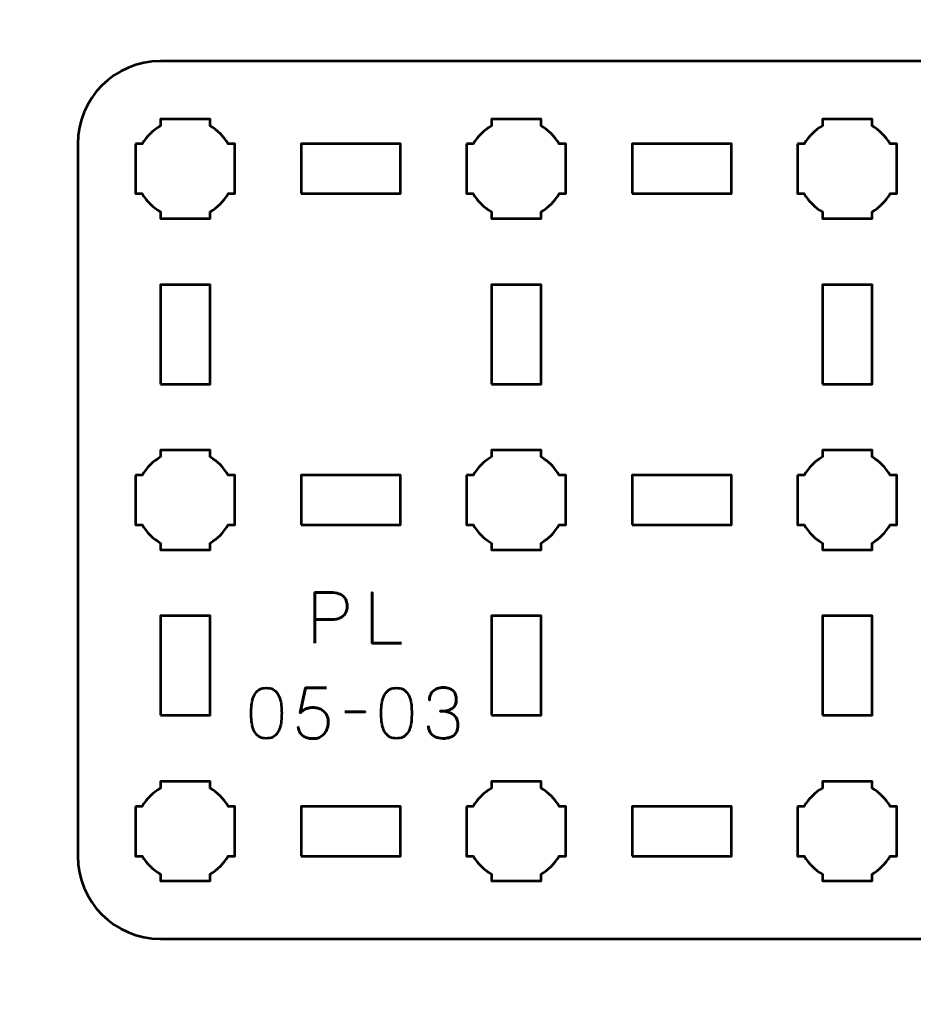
# Model space of a CAD drawing. Header units: centimetres. Extents: x -21 to 0, y -29.7 to 0.
# Drawn here: x -10.5 to -5.09, y -23.73 to -17.75 of the extents above; entities that cross this region are included whole.
import ezdxf

# ---------------------------------------------------------------- set-up
doc = ezdxf.new("R2010")
doc.units = ezdxf.units.CM
doc.header["$MEASUREMENT"] = 0
doc.layers.add('Layer 1', color=7, linetype='Continuous')

msp = doc.modelspace()

# ---------------------------------------------------------------- linework, layer by layer
at = {"layer": 'Layer 1', "lineweight": 53}
for points in [[(-8.8, -18.8), (-8.2, -18.8), (-8.2, -18.5), (-8.8, -18.5), (-8.8, -18.8)], [(-6.8, -18.8), (-6.2, -18.8), (-6.2, -18.5), (-6.8, -18.5), (-6.8, -18.8)], [(-9.65, -19.95), (-9.35, -19.95), (-9.35, -19.35), (-9.65, -19.35), (-9.65, -19.95)], [(-7.65, -19.95), (-7.35, -19.95), (-7.35, -19.35), (-7.65, -19.35), (-7.65, -19.95)], [(-5.65, -19.95), (-5.35, -19.95), (-5.35, -19.35), (-5.65, -19.35), (-5.65, -19.95)], [(-8.8, -20.8), (-8.2, -20.8), (-8.2, -20.5), (-8.8, -20.5), (-8.8, -20.8)], [(-6.8, -20.8), (-6.2, -20.8), (-6.2, -20.5), (-6.8, -20.5), (-6.8, -20.8)], [(-9.65, -21.95), (-9.35, -21.95), (-9.35, -21.35), (-9.65, -21.35), (-9.65, -21.95)], [(-7.65, -21.95), (-7.35, -21.95), (-7.35, -21.35), (-7.65, -21.35), (-7.65, -21.95)], [(-5.65, -21.95), (-5.35, -21.95), (-5.35, -21.35), (-5.65, -21.35), (-5.65, -21.95)], [(-8.8, -22.8), (-8.2, -22.8), (-8.2, -22.5), (-8.8, -22.5), (-8.8, -22.8)], [(-6.8, -22.8), (-6.2, -22.8), (-6.2, -22.5), (-6.8, -22.5), (-6.8, -22.8)]]:
    msp.add_lwpolyline(points, close=True, dxfattribs=at)
at = {"layer": 'Layer 1', "color": 1, "lineweight": 53}
msp.add_open_spline([(-21.00003, -29.19995), (-21.00003, -29.19995), (-21.00003, -5.89992), (-21.00003, -5.89992), (-21.00003, -5.89992), (-21.00003, -5.81709), (-20.93286, -5.74992), (-20.85003, -5.74992), (-20.85003, -5.74992), (-20.7672, -5.74992), (-20.70003, -5.68275), (-20.70003, -5.59992), (-20.70003, -5.59992), (-20.70003, -5.51709), (-20.7672, -5.44992), (-20.85003, -5.44992), (-20.85003, -5.44992), (-20.93286, -5.44992), (-21.00003, -5.38275), (-21.00003, -5.29992), (-21.00003, -5.29992), (-21.00003, -5.21709), (-20.93286, -5.14992), (-20.85003, -5.14992), (-20.85003, -5.14992), (-20.7672, -5.14992), (-20.70003, -5.08275), (-20.70003, -4.99992), (-20.70003, -4.99992), (-20.70003, -4.91709), (-20.7672, -4.84992), (-20.85003, -4.84992), (-20.85003, -4.84992), (-20.93286, -4.84992), (-21.00003, -4.78275), (-21.00003, -4.69992), (-21.00003, -4.69992), (-21.00003, -4.61709), (-20.93286, -4.54992), (-20.85003, -4.54992), (-20.85003, -4.54992), (-20.7672, -4.54992), (-20.70003, -4.48275), (-20.70003, -4.39992), (-20.70003, -4.39992), (-20.70003, -4.31709), (-20.7672, -4.24992), (-20.85003, -4.24992), (-20.85003, -4.24992), (-20.93286, -4.24992), (-21.00003, -4.18275), (-21.00003, -4.09992), (-21.00003, -4.09992), (-21.00003, -4.01709), (-20.93286, -3.94992), (-20.85003, -3.94992), (-20.85003, -3.94992), (-20.7672, -3.94992), (-20.70003, -3.88275), (-20.70003, -3.79992), (-20.70003, -3.79992), (-20.70003, -3.71709), (-20.7672, -3.64992), (-20.85003, -3.64992), (-20.85003, -3.64992), (-20.93286, -3.64992), (-21.00003, -3.58275), (-21.00003, -3.49992), (-21.00003, -3.49992), (-21.00003, -3.41709), (-20.93286, -3.34992), (-20.85003, -3.34992), (-20.85003, -3.34992), (-20.7672, -3.34992), (-20.70003, -3.28275), (-20.70003, -3.19992), (-20.70003, -3.19992), (-20.70003, -3.11709), (-20.7672, -3.04992), (-20.85003, -3.04992), (-20.85003, -3.04992), (-20.93286, -3.04992), (-21.00003, -2.98275), (-21.00003, -2.89992), (-21.00003, -2.89992), (-21.00003, -2.81709), (-20.93286, -2.74992), (-20.85003, -2.74992), (-20.85003, -2.74992), (-20.7672, -2.74992), (-20.70003, -2.68275), (-20.70003, -2.59992), (-20.70003, -2.59992), (-20.70003, -2.51709), (-20.7672, -2.44992), (-20.85003, -2.44992), (-20.85003, -2.44992), (-20.93286, -2.44992), (-21.00003, -2.38275), (-21.00003, -2.29992), (-21.00003, -2.29992), (-21.00003, -2.21709), (-20.93286, -2.14992), (-20.85003, -2.14992), (-20.85003, -2.14992), (-20.7672, -2.14992), (-20.70003, -2.08275), (-20.70003, -1.99992), (-20.70003, -1.99992), (-20.70003, -1.91709), (-20.7672, -1.84992), (-20.85003, -1.84992), (-20.85003, -1.84992), (-20.93286, -1.84992), (-21.00003, -1.78275), (-21.00003, -1.69992), (-21.00003, -1.69992), (-21.00003, -1.61709), (-20.93286, -1.54992), (-20.85003, -1.54992), (-20.85003, -1.54992), (-20.7672, -1.54992), (-20.70003, -1.48275), (-20.70003, -1.39992), (-20.70003, -1.39992), (-20.70003, -1.31709), (-20.7672, -1.24992), (-20.85003, -1.24992), (-20.85003, -1.24992), (-20.93286, -1.24992), (-21.00003, -1.18275), (-21.00003, -1.09992), (-21.00003, -1.09992), (-21.00003, -1.09992), (-21.00003, -0.49992), (-21.00003, -0.49992), (-21.00003, -0.49992), (-21.00003, -0.22295), (-20.77694, 0.00004), (-20.49994, 0.00004), (-20.49994, 0.00004), (-20.49994, 0.00004), (-0.50008, 0.00004), (-0.50008, 0.00004), (-0.50008, 0.00004), (-0.22294, 0.00004), (0.00002, -0.22295), (0.00002, -0.49992), (0.00002, -0.49992), (0.00002, -0.49992), (0.00002, -29.19995), (0.00002, -29.19995), (0.00002, -29.19995), (0.00002, -29.47695), (-0.22294, -29.70004), (-0.50008, -29.70004), (-0.50008, -29.70004), (-0.50008, -29.70004), (-20.49994, -29.70004), (-20.49994, -29.70004), (-20.49994, -29.70004), (-20.77694, -29.70004), (-21.00003, -29.47695), (-21.00003, -29.19995)], degree=3, knots=[0, 0, 0, 0, 0.0243902, 0.0243902, 0.0243902, 0.0243902, 0.0487805, 0.0487805, 0.0487805, 0.0487805, 0.0731707, 0.0731707, 0.0731707, 0.0731707, 0.097561, 0.097561, 0.097561, 0.097561, 0.1219512, 0.1219512, 0.1219512, 0.1219512, 0.1463415, 0.1463415, 0.1463415, 0.1463415, 0.1707317, 0.1707317, 0.1707317, 0.1707317, 0.195122, 0.195122, 0.195122, 0.195122, 0.2195122, 0.2195122, 0.2195122, 0.2195122, 0.2439024, 0.2439024, 0.2439024, 0.2439024, 0.2682927, 0.2682927, 0.2682927, 0.2682927, 0.2926829, 0.2926829, 0.2926829, 0.2926829, 0.3170732, 0.3170732, 0.3170732, 0.3170732, 0.3414634, 0.3414634, 0.3414634, 0.3414634, 0.3658537, 0.3658537, 0.3658537, 0.3658537, 0.3902439, 0.3902439, 0.3902439, 0.3902439, 0.4146341, 0.4146341, 0.4146341, 0.4146341, 0.4390244, 0.4390244, 0.4390244, 0.4390244, 0.4634146, 0.4634146, 0.4634146, 0.4634146, 0.4878049, 0.4878049, 0.4878049, 0.4878049, 0.5121951, 0.5121951, 0.5121951, 0.5121951, 0.5365854, 0.5365854, 0.5365854, 0.5365854, 0.5609756, 0.5609756, 0.5609756, 0.5609756, 0.5853659, 0.5853659, 0.5853659, 0.5853659, 0.6097561, 0.6097561, 0.6097561, 0.6097561, 0.6341463, 0.6341463, 0.6341463, 0.6341463, 0.6585366, 0.6585366, 0.6585366, 0.6585366, 0.6829268, 0.6829268, 0.6829268, 0.6829268, 0.7073171, 0.7073171, 0.7073171, 0.7073171, 0.7317073, 0.7317073, 0.7317073, 0.7317073, 0.7560976, 0.7560976, 0.7560976, 0.7560976, 0.7804878, 0.7804878, 0.7804878, 0.7804878, 0.804878, 0.804878, 0.804878, 0.804878, 0.8292683, 0.8292683, 0.8292683, 0.8292683, 0.8536585, 0.8536585, 0.8536585, 0.8536585, 0.8780488, 0.8780488, 0.8780488, 0.8780488, 0.902439, 0.902439, 0.902439, 0.902439, 0.9268293, 0.9268293, 0.9268293, 0.9268293, 0.9512195, 0.9512195, 0.9512195, 0.9512195, 0.9756098, 0.9756098, 0.9756098, 0.9756098, 1, 1, 1, 1], dxfattribs=at)
at = {"layer": 'Layer 1', "color": 3, "lineweight": 53}
msp.add_open_spline([(-10.15, -22.8), (-10.15, -22.8), (-10.15, -18.5), (-10.15, -18.5), (-10.15, -18.5), (-10.15, -18.22391), (-9.92609, -18), (-9.65, -18), (-9.65, -18), (-9.65, -18), (-1.35, -18), (-1.35, -18), (-1.35, -18), (-1.07391, -18), (-0.85, -18.22391), (-0.85, -18.5), (-0.85, -18.5), (-0.85, -18.5), (-0.85, -22.8), (-0.85, -22.8), (-0.85, -22.8), (-0.85, -23.07609), (-1.07391, -23.3), (-1.35, -23.3), (-1.35, -23.3), (-1.35, -23.3), (-9.65, -23.3), (-9.65, -23.3), (-9.65, -23.3), (-9.92609, -23.3), (-10.15, -23.07609), (-10.15, -22.8)], degree=3, knots=[0, 0, 0, 0, 0.125, 0.125, 0.125, 0.125, 0.25, 0.25, 0.25, 0.25, 0.375, 0.375, 0.375, 0.375, 0.5, 0.5, 0.5, 0.5, 0.625, 0.625, 0.625, 0.625, 0.75, 0.75, 0.75, 0.75, 0.875, 0.875, 0.875, 0.875, 1, 1, 1, 1], dxfattribs=at)
at = {"layer": 'Layer 1', "lineweight": 53}
for points in [[(-9.8, -18.5), (-9.8, -18.5), (-9.75985, -18.5), (-9.75985, -18.5), (-9.75985, -18.5), (-9.7335, -18.45447), (-9.69553, -18.4165), (-9.65, -18.39015), (-9.65, -18.39015), (-9.65, -18.39015), (-9.65, -18.35), (-9.65, -18.35), (-9.65, -18.35), (-9.65, -18.35), (-9.5, -18.35), (-9.5, -18.35), (-9.5, -18.35), (-9.5, -18.35), (-9.35, -18.35), (-9.35, -18.35), (-9.35, -18.35), (-9.35, -18.35), (-9.35, -18.39015), (-9.35, -18.39015), (-9.35, -18.39015), (-9.30447, -18.4165), (-9.2665, -18.45447), (-9.24015, -18.5), (-9.24015, -18.5), (-9.24015, -18.5), (-9.2, -18.5), (-9.2, -18.5), (-9.2, -18.5), (-9.2, -18.5), (-9.2, -18.65), (-9.2, -18.65), (-9.2, -18.65), (-9.2, -18.65), (-9.2, -18.8), (-9.2, -18.8), (-9.2, -18.8), (-9.2, -18.8), (-9.24015, -18.8), (-9.24015, -18.8), (-9.24015, -18.8), (-9.2665, -18.84553), (-9.30447, -18.8835), (-9.35, -18.90985), (-9.35, -18.90985), (-9.35, -18.90985), (-9.35, -18.95), (-9.35, -18.95), (-9.35, -18.95), (-9.35, -18.95), (-9.5, -18.95), (-9.5, -18.95), (-9.5, -18.95), (-9.5, -18.95), (-9.65, -18.95), (-9.65, -18.95), (-9.65, -18.95), (-9.65, -18.95), (-9.65, -18.90985), (-9.65, -18.90985), (-9.65, -18.90985), (-9.69553, -18.8835), (-9.7335, -18.84553), (-9.75985, -18.8), (-9.75985, -18.8), (-9.75985, -18.8), (-9.8, -18.8), (-9.8, -18.8), (-9.8, -18.8), (-9.8, -18.8), (-9.8, -18.65), (-9.8, -18.65), (-9.8, -18.65), (-9.8, -18.65), (-9.8, -18.5), (-9.8, -18.5)], [(-7.8, -18.5), (-7.8, -18.5), (-7.75985, -18.5), (-7.75985, -18.5), (-7.75985, -18.5), (-7.7335, -18.45447), (-7.69553, -18.4165), (-7.65, -18.39015), (-7.65, -18.39015), (-7.65, -18.39015), (-7.65, -18.35), (-7.65, -18.35), (-7.65, -18.35), (-7.65, -18.35), (-7.5, -18.35), (-7.5, -18.35), (-7.5, -18.35), (-7.5, -18.35), (-7.35, -18.35), (-7.35, -18.35), (-7.35, -18.35), (-7.35, -18.35), (-7.35, -18.39015), (-7.35, -18.39015), (-7.35, -18.39015), (-7.30447, -18.4165), (-7.2665, -18.45447), (-7.24015, -18.5), (-7.24015, -18.5), (-7.24015, -18.5), (-7.2, -18.5), (-7.2, -18.5), (-7.2, -18.5), (-7.2, -18.5), (-7.2, -18.65), (-7.2, -18.65), (-7.2, -18.65), (-7.2, -18.65), (-7.2, -18.8), (-7.2, -18.8), (-7.2, -18.8), (-7.2, -18.8), (-7.24015, -18.8), (-7.24015, -18.8), (-7.24015, -18.8), (-7.2665, -18.84553), (-7.30447, -18.8835), (-7.35, -18.90985), (-7.35, -18.90985), (-7.35, -18.90985), (-7.35, -18.95), (-7.35, -18.95), (-7.35, -18.95), (-7.35, -18.95), (-7.5, -18.95), (-7.5, -18.95), (-7.5, -18.95), (-7.5, -18.95), (-7.65, -18.95), (-7.65, -18.95), (-7.65, -18.95), (-7.65, -18.95), (-7.65, -18.90985), (-7.65, -18.90985), (-7.65, -18.90985), (-7.69553, -18.8835), (-7.7335, -18.84553), (-7.75985, -18.8), (-7.75985, -18.8), (-7.75985, -18.8), (-7.8, -18.8), (-7.8, -18.8), (-7.8, -18.8), (-7.8, -18.8), (-7.8, -18.65), (-7.8, -18.65), (-7.8, -18.65), (-7.8, -18.65), (-7.8, -18.5), (-7.8, -18.5)], [(-5.8, -18.5), (-5.8, -18.5), (-5.75985, -18.5), (-5.75985, -18.5), (-5.75985, -18.5), (-5.7335, -18.45447), (-5.69553, -18.4165), (-5.65, -18.39015), (-5.65, -18.39015), (-5.65, -18.39015), (-5.65, -18.35), (-5.65, -18.35), (-5.65, -18.35), (-5.65, -18.35), (-5.5, -18.35), (-5.5, -18.35), (-5.5, -18.35), (-5.5, -18.35), (-5.35, -18.35), (-5.35, -18.35), (-5.35, -18.35), (-5.35, -18.35), (-5.35, -18.39015), (-5.35, -18.39015), (-5.35, -18.39015), (-5.30447, -18.4165), (-5.2665, -18.45447), (-5.24015, -18.5), (-5.24015, -18.5), (-5.24015, -18.5), (-5.2, -18.5), (-5.2, -18.5), (-5.2, -18.5), (-5.2, -18.5), (-5.2, -18.65), (-5.2, -18.65), (-5.2, -18.65), (-5.2, -18.65), (-5.2, -18.8), (-5.2, -18.8), (-5.2, -18.8), (-5.2, -18.8), (-5.24015, -18.8), (-5.24015, -18.8), (-5.24015, -18.8), (-5.2665, -18.84553), (-5.30447, -18.8835), (-5.35, -18.90985), (-5.35, -18.90985), (-5.35, -18.90985), (-5.35, -18.95), (-5.35, -18.95), (-5.35, -18.95), (-5.35, -18.95), (-5.5, -18.95), (-5.5, -18.95), (-5.5, -18.95), (-5.5, -18.95), (-5.65, -18.95), (-5.65, -18.95), (-5.65, -18.95), (-5.65, -18.95), (-5.65, -18.90985), (-5.65, -18.90985), (-5.65, -18.90985), (-5.69553, -18.8835), (-5.7335, -18.84553), (-5.75985, -18.8), (-5.75985, -18.8), (-5.75985, -18.8), (-5.8, -18.8), (-5.8, -18.8), (-5.8, -18.8), (-5.8, -18.8), (-5.8, -18.65), (-5.8, -18.65), (-5.8, -18.65), (-5.8, -18.65), (-5.8, -18.5), (-5.8, -18.5)], [(-9.8, -20.5), (-9.8, -20.5), (-9.75985, -20.5), (-9.75985, -20.5), (-9.75985, -20.5), (-9.7335, -20.45447), (-9.69553, -20.4165), (-9.65, -20.39015), (-9.65, -20.39015), (-9.65, -20.39015), (-9.65, -20.35), (-9.65, -20.35), (-9.65, -20.35), (-9.65, -20.35), (-9.5, -20.35), (-9.5, -20.35), (-9.5, -20.35), (-9.5, -20.35), (-9.35, -20.35), (-9.35, -20.35), (-9.35, -20.35), (-9.35, -20.35), (-9.35, -20.39015), (-9.35, -20.39015), (-9.35, -20.39015), (-9.30447, -20.4165), (-9.2665, -20.45447), (-9.24015, -20.5), (-9.24015, -20.5), (-9.24015, -20.5), (-9.2, -20.5), (-9.2, -20.5), (-9.2, -20.5), (-9.2, -20.5), (-9.2, -20.65), (-9.2, -20.65), (-9.2, -20.65), (-9.2, -20.65), (-9.2, -20.8), (-9.2, -20.8), (-9.2, -20.8), (-9.2, -20.8), (-9.24015, -20.8), (-9.24015, -20.8), (-9.24015, -20.8), (-9.2665, -20.84553), (-9.30447, -20.8835), (-9.35, -20.90985), (-9.35, -20.90985), (-9.35, -20.90985), (-9.35, -20.95), (-9.35, -20.95), (-9.35, -20.95), (-9.35, -20.95), (-9.5, -20.95), (-9.5, -20.95), (-9.5, -20.95), (-9.5, -20.95), (-9.65, -20.95), (-9.65, -20.95), (-9.65, -20.95), (-9.65, -20.95), (-9.65, -20.90985), (-9.65, -20.90985), (-9.65, -20.90985), (-9.69553, -20.8835), (-9.7335, -20.84553), (-9.75985, -20.8), (-9.75985, -20.8), (-9.75985, -20.8), (-9.8, -20.8), (-9.8, -20.8), (-9.8, -20.8), (-9.8, -20.8), (-9.8, -20.65), (-9.8, -20.65), (-9.8, -20.65), (-9.8, -20.65), (-9.8, -20.5), (-9.8, -20.5)], [(-7.8, -20.5), (-7.8, -20.5), (-7.75985, -20.5), (-7.75985, -20.5), (-7.75985, -20.5), (-7.7335, -20.45447), (-7.69553, -20.4165), (-7.65, -20.39015), (-7.65, -20.39015), (-7.65, -20.39015), (-7.65, -20.35), (-7.65, -20.35), (-7.65, -20.35), (-7.65, -20.35), (-7.5, -20.35), (-7.5, -20.35), (-7.5, -20.35), (-7.5, -20.35), (-7.35, -20.35), (-7.35, -20.35), (-7.35, -20.35), (-7.35, -20.35), (-7.35, -20.39015), (-7.35, -20.39015), (-7.35, -20.39015), (-7.30447, -20.4165), (-7.2665, -20.45447), (-7.24015, -20.5), (-7.24015, -20.5), (-7.24015, -20.5), (-7.2, -20.5), (-7.2, -20.5), (-7.2, -20.5), (-7.2, -20.5), (-7.2, -20.65), (-7.2, -20.65), (-7.2, -20.65), (-7.2, -20.65), (-7.2, -20.8), (-7.2, -20.8), (-7.2, -20.8), (-7.2, -20.8), (-7.24015, -20.8), (-7.24015, -20.8), (-7.24015, -20.8), (-7.2665, -20.84553), (-7.30447, -20.8835), (-7.35, -20.90985), (-7.35, -20.90985), (-7.35, -20.90985), (-7.35, -20.95), (-7.35, -20.95), (-7.35, -20.95), (-7.35, -20.95), (-7.5, -20.95), (-7.5, -20.95), (-7.5, -20.95), (-7.5, -20.95), (-7.65, -20.95), (-7.65, -20.95), (-7.65, -20.95), (-7.65, -20.95), (-7.65, -20.90985), (-7.65, -20.90985), (-7.65, -20.90985), (-7.69553, -20.8835), (-7.7335, -20.84553), (-7.75985, -20.8), (-7.75985, -20.8), (-7.75985, -20.8), (-7.8, -20.8), (-7.8, -20.8), (-7.8, -20.8), (-7.8, -20.8), (-7.8, -20.65), (-7.8, -20.65), (-7.8, -20.65), (-7.8, -20.65), (-7.8, -20.5), (-7.8, -20.5)], [(-5.8, -20.5), (-5.8, -20.5), (-5.75985, -20.5), (-5.75985, -20.5), (-5.75985, -20.5), (-5.7335, -20.45447), (-5.69553, -20.4165), (-5.65, -20.39015), (-5.65, -20.39015), (-5.65, -20.39015), (-5.65, -20.35), (-5.65, -20.35), (-5.65, -20.35), (-5.65, -20.35), (-5.5, -20.35), (-5.5, -20.35), (-5.5, -20.35), (-5.5, -20.35), (-5.35, -20.35), (-5.35, -20.35), (-5.35, -20.35), (-5.35, -20.35), (-5.35, -20.39015), (-5.35, -20.39015), (-5.35, -20.39015), (-5.30447, -20.4165), (-5.2665, -20.45447), (-5.24015, -20.5), (-5.24015, -20.5), (-5.24015, -20.5), (-5.2, -20.5), (-5.2, -20.5), (-5.2, -20.5), (-5.2, -20.5), (-5.2, -20.65), (-5.2, -20.65), (-5.2, -20.65), (-5.2, -20.65), (-5.2, -20.8), (-5.2, -20.8), (-5.2, -20.8), (-5.2, -20.8), (-5.24015, -20.8), (-5.24015, -20.8), (-5.24015, -20.8), (-5.2665, -20.84553), (-5.30447, -20.8835), (-5.35, -20.90985), (-5.35, -20.90985), (-5.35, -20.90985), (-5.35, -20.95), (-5.35, -20.95), (-5.35, -20.95), (-5.35, -20.95), (-5.5, -20.95), (-5.5, -20.95), (-5.5, -20.95), (-5.5, -20.95), (-5.65, -20.95), (-5.65, -20.95), (-5.65, -20.95), (-5.65, -20.95), (-5.65, -20.90985), (-5.65, -20.90985), (-5.65, -20.90985), (-5.69553, -20.8835), (-5.7335, -20.84553), (-5.75985, -20.8), (-5.75985, -20.8), (-5.75985, -20.8), (-5.8, -20.8), (-5.8, -20.8), (-5.8, -20.8), (-5.8, -20.8), (-5.8, -20.65), (-5.8, -20.65), (-5.8, -20.65), (-5.8, -20.65), (-5.8, -20.5), (-5.8, -20.5)], [(-9.8, -22.5), (-9.8, -22.5), (-9.75985, -22.5), (-9.75985, -22.5), (-9.75985, -22.5), (-9.7335, -22.45447), (-9.69553, -22.4165), (-9.65, -22.39015), (-9.65, -22.39015), (-9.65, -22.39015), (-9.65, -22.35), (-9.65, -22.35), (-9.65, -22.35), (-9.65, -22.35), (-9.5, -22.35), (-9.5, -22.35), (-9.5, -22.35), (-9.5, -22.35), (-9.35, -22.35), (-9.35, -22.35), (-9.35, -22.35), (-9.35, -22.35), (-9.35, -22.39015), (-9.35, -22.39015), (-9.35, -22.39015), (-9.30447, -22.4165), (-9.2665, -22.45447), (-9.24015, -22.5), (-9.24015, -22.5), (-9.24015, -22.5), (-9.2, -22.5), (-9.2, -22.5), (-9.2, -22.5), (-9.2, -22.5), (-9.2, -22.65), (-9.2, -22.65), (-9.2, -22.65), (-9.2, -22.65), (-9.2, -22.8), (-9.2, -22.8), (-9.2, -22.8), (-9.2, -22.8), (-9.24015, -22.8), (-9.24015, -22.8), (-9.24015, -22.8), (-9.2665, -22.84553), (-9.30447, -22.8835), (-9.35, -22.90985), (-9.35, -22.90985), (-9.35, -22.90985), (-9.35, -22.95), (-9.35, -22.95), (-9.35, -22.95), (-9.35, -22.95), (-9.5, -22.95), (-9.5, -22.95), (-9.5, -22.95), (-9.5, -22.95), (-9.65, -22.95), (-9.65, -22.95), (-9.65, -22.95), (-9.65, -22.95), (-9.65, -22.90985), (-9.65, -22.90985), (-9.65, -22.90985), (-9.69553, -22.8835), (-9.7335, -22.84553), (-9.75985, -22.8), (-9.75985, -22.8), (-9.75985, -22.8), (-9.8, -22.8), (-9.8, -22.8), (-9.8, -22.8), (-9.8, -22.8), (-9.8, -22.65), (-9.8, -22.65), (-9.8, -22.65), (-9.8, -22.65), (-9.8, -22.5), (-9.8, -22.5)], [(-7.8, -22.5), (-7.8, -22.5), (-7.75985, -22.5), (-7.75985, -22.5), (-7.75985, -22.5), (-7.7335, -22.45447), (-7.69553, -22.4165), (-7.65, -22.39015), (-7.65, -22.39015), (-7.65, -22.39015), (-7.65, -22.35), (-7.65, -22.35), (-7.65, -22.35), (-7.65, -22.35), (-7.5, -22.35), (-7.5, -22.35), (-7.5, -22.35), (-7.5, -22.35), (-7.35, -22.35), (-7.35, -22.35), (-7.35, -22.35), (-7.35, -22.35), (-7.35, -22.39015), (-7.35, -22.39015), (-7.35, -22.39015), (-7.30447, -22.4165), (-7.2665, -22.45447), (-7.24015, -22.5), (-7.24015, -22.5), (-7.24015, -22.5), (-7.2, -22.5), (-7.2, -22.5), (-7.2, -22.5), (-7.2, -22.5), (-7.2, -22.65), (-7.2, -22.65), (-7.2, -22.65), (-7.2, -22.65), (-7.2, -22.8), (-7.2, -22.8), (-7.2, -22.8), (-7.2, -22.8), (-7.24015, -22.8), (-7.24015, -22.8), (-7.24015, -22.8), (-7.2665, -22.84553), (-7.30447, -22.8835), (-7.35, -22.90985), (-7.35, -22.90985), (-7.35, -22.90985), (-7.35, -22.95), (-7.35, -22.95), (-7.35, -22.95), (-7.35, -22.95), (-7.5, -22.95), (-7.5, -22.95), (-7.5, -22.95), (-7.5, -22.95), (-7.65, -22.95), (-7.65, -22.95), (-7.65, -22.95), (-7.65, -22.95), (-7.65, -22.90985), (-7.65, -22.90985), (-7.65, -22.90985), (-7.69553, -22.8835), (-7.7335, -22.84553), (-7.75985, -22.8), (-7.75985, -22.8), (-7.75985, -22.8), (-7.8, -22.8), (-7.8, -22.8), (-7.8, -22.8), (-7.8, -22.8), (-7.8, -22.65), (-7.8, -22.65), (-7.8, -22.65), (-7.8, -22.65), (-7.8, -22.5), (-7.8, -22.5)], [(-5.8, -22.5), (-5.8, -22.5), (-5.75985, -22.5), (-5.75985, -22.5), (-5.75985, -22.5), (-5.7335, -22.45447), (-5.69553, -22.4165), (-5.65, -22.39015), (-5.65, -22.39015), (-5.65, -22.39015), (-5.65, -22.35), (-5.65, -22.35), (-5.65, -22.35), (-5.65, -22.35), (-5.5, -22.35), (-5.5, -22.35), (-5.5, -22.35), (-5.5, -22.35), (-5.35, -22.35), (-5.35, -22.35), (-5.35, -22.35), (-5.35, -22.35), (-5.35, -22.39015), (-5.35, -22.39015), (-5.35, -22.39015), (-5.30447, -22.4165), (-5.2665, -22.45447), (-5.24015, -22.5), (-5.24015, -22.5), (-5.24015, -22.5), (-5.2, -22.5), (-5.2, -22.5), (-5.2, -22.5), (-5.2, -22.5), (-5.2, -22.65), (-5.2, -22.65), (-5.2, -22.65), (-5.2, -22.65), (-5.2, -22.8), (-5.2, -22.8), (-5.2, -22.8), (-5.2, -22.8), (-5.24015, -22.8), (-5.24015, -22.8), (-5.24015, -22.8), (-5.2665, -22.84553), (-5.30447, -22.8835), (-5.35, -22.90985), (-5.35, -22.90985), (-5.35, -22.90985), (-5.35, -22.95), (-5.35, -22.95), (-5.35, -22.95), (-5.35, -22.95), (-5.5, -22.95), (-5.5, -22.95), (-5.5, -22.95), (-5.5, -22.95), (-5.65, -22.95), (-5.65, -22.95), (-5.65, -22.95), (-5.65, -22.95), (-5.65, -22.90985), (-5.65, -22.90985), (-5.65, -22.90985), (-5.69553, -22.8835), (-5.7335, -22.84553), (-5.75985, -22.8), (-5.75985, -22.8), (-5.75985, -22.8), (-5.8, -22.8), (-5.8, -22.8), (-5.8, -22.8), (-5.8, -22.8), (-5.8, -22.65), (-5.8, -22.65), (-5.8, -22.65), (-5.8, -22.65), (-5.8, -22.5), (-5.8, -22.5)]]:
    msp.add_open_spline(points, degree=3, knots=[0, 0, 0, 0, 0.05, 0.05, 0.05, 0.05, 0.1, 0.1, 0.1, 0.1, 0.15, 0.15, 0.15, 0.15, 0.2, 0.2, 0.2, 0.2, 0.25, 0.25, 0.25, 0.25, 0.3, 0.3, 0.3, 0.3, 0.35, 0.35, 0.35, 0.35, 0.4, 0.4, 0.4, 0.4, 0.45, 0.45, 0.45, 0.45, 0.5, 0.5, 0.5, 0.5, 0.55, 0.55, 0.55, 0.55, 0.6, 0.6, 0.6, 0.6, 0.65, 0.65, 0.65, 0.65, 0.7, 0.7, 0.7, 0.7, 0.75, 0.75, 0.75, 0.75, 0.8, 0.8, 0.8, 0.8, 0.85, 0.85, 0.85, 0.85, 0.9, 0.9, 0.9, 0.9, 0.95, 0.95, 0.95, 0.95, 1, 1, 1, 1], dxfattribs=at)
at = {"layer": 'Layer 1', "color": 5, "lineweight": 53}
for points, knots in [([(-8.71762, -21.51432), (-8.71762, -21.51432), (-8.71762, -21.2091), (-8.71762, -21.2091), (-8.71762, -21.2091), (-8.71762, -21.2091), (-8.62025, -21.2091), (-8.62025, -21.2091), (-8.62025, -21.2091), (-8.60078, -21.20917), (-8.58477, -21.21136), (-8.57214, -21.21559), (-8.57214, -21.21559), (-8.55958, -21.21975), (-8.5497, -21.22554), (-8.54257, -21.23288), (-8.54257, -21.23288), (-8.53545, -21.24014), (-8.53037, -21.24847), (-8.52726, -21.25785), (-8.52726, -21.25785), (-8.52423, -21.26724), (-8.52247, -21.27704), (-8.52204, -21.28742), (-8.52204, -21.28742), (-8.52155, -21.29779), (-8.52275, -21.30795), (-8.52557, -21.31782), (-8.52557, -21.31782), (-8.52846, -21.3277), (-8.53333, -21.33666), (-8.54032, -21.34471), (-8.54032, -21.34471), (-8.54723, -21.35275), (-8.55661, -21.35917), (-8.5684, -21.3639), (-8.5684, -21.3639), (-8.58018, -21.36869), (-8.59478, -21.37109), (-8.61221, -21.37123), (-8.61221, -21.37123), (-8.61221, -21.37123), (-8.71762, -21.37123), (-8.71762, -21.37123), (-8.71762, -21.37123), (-8.71762, -21.37123), (-8.61221, -21.37123), (-8.61221, -21.37123), (-8.61221, -21.37123), (-8.59514, -21.37109), (-8.58067, -21.36869), (-8.56896, -21.3639), (-8.56896, -21.3639), (-8.55718, -21.35917), (-8.54779, -21.35275), (-8.54074, -21.34471), (-8.54074, -21.34471), (-8.53375, -21.33666), (-8.52874, -21.3277), (-8.52578, -21.31782), (-8.52578, -21.31782), (-8.52282, -21.30795), (-8.52155, -21.29779), (-8.52204, -21.28742), (-8.52204, -21.28742), (-8.52247, -21.27704), (-8.52423, -21.26724), (-8.5274, -21.25785), (-8.5274, -21.25785), (-8.53051, -21.24847), (-8.53573, -21.24014), (-8.54286, -21.23288), (-8.54286, -21.23288), (-8.55005, -21.22554), (-8.55993, -21.21975), (-8.57249, -21.21559), (-8.57249, -21.21559), (-8.58512, -21.21136), (-8.60099, -21.20917), (-8.62025, -21.2091), (-8.62025, -21.2091), (-8.62025, -21.2091), (-8.71762, -21.2091), (-8.71762, -21.2091), (-8.71762, -21.2091), (-8.71762, -21.2091), (-8.71762, -21.51432), (-8.71762, -21.51432)], [0, 0, 0, 0, 0.0454545, 0.0454545, 0.0454545, 0.0454545, 0.0909091, 0.0909091, 0.0909091, 0.0909091, 0.1363636, 0.1363636, 0.1363636, 0.1363636, 0.1818182, 0.1818182, 0.1818182, 0.1818182, 0.2272727, 0.2272727, 0.2272727, 0.2272727, 0.2727273, 0.2727273, 0.2727273, 0.2727273, 0.3181818, 0.3181818, 0.3181818, 0.3181818, 0.3636364, 0.3636364, 0.3636364, 0.3636364, 0.4090909, 0.4090909, 0.4090909, 0.4090909, 0.4545455, 0.4545455, 0.4545455, 0.4545455, 0.5, 0.5, 0.5, 0.5, 0.5454545, 0.5454545, 0.5454545, 0.5454545, 0.5909091, 0.5909091, 0.5909091, 0.5909091, 0.6363636, 0.6363636, 0.6363636, 0.6363636, 0.6818182, 0.6818182, 0.6818182, 0.6818182, 0.7272727, 0.7272727, 0.7272727, 0.7272727, 0.7727273, 0.7727273, 0.7727273, 0.7727273, 0.8181818, 0.8181818, 0.8181818, 0.8181818, 0.8636364, 0.8636364, 0.8636364, 0.8636364, 0.9090909, 0.9090909, 0.9090909, 0.9090909, 0.9545455, 0.9545455, 0.9545455, 0.9545455, 1, 1, 1, 1]), ([(-8.19312, -21.51432), (-8.19312, -21.51432), (-8.37134, -21.51432), (-8.37134, -21.51432), (-8.37134, -21.51432), (-8.37134, -21.51432), (-8.37134, -21.2091), (-8.37134, -21.2091), (-8.37134, -21.2091), (-8.37134, -21.2091), (-8.37134, -21.51432), (-8.37134, -21.51432), (-8.37134, -21.51432), (-8.37134, -21.51432), (-8.19312, -21.51432), (-8.19312, -21.51432)], [0, 0, 0, 0, 0.25, 0.25, 0.25, 0.25, 0.5, 0.5, 0.5, 0.5, 0.75, 0.75, 0.75, 0.75, 1, 1, 1, 1]), ([(-9.00972, -22.08963), (-8.99491, -22.08956), (-8.98214, -22.08695), (-8.97148, -22.08187), (-8.97148, -22.08187), (-8.9609, -22.07679), (-8.95208, -22.06952), (-8.94503, -22.06028), (-8.94503, -22.06028), (-8.93804, -22.05097), (-8.93254, -22.03996), (-8.92845, -22.02726), (-8.92845, -22.02726), (-8.92442, -22.01456), (-8.92153, -22.00066), (-8.91991, -21.98542), (-8.91991, -21.98542), (-8.91821, -21.97018), (-8.91737, -21.95416), (-8.91744, -21.93723), (-8.91744, -21.93723), (-8.91737, -21.92037), (-8.91821, -21.90435), (-8.91991, -21.88918), (-8.91991, -21.88918), (-8.92153, -21.87401), (-8.92442, -21.86004), (-8.92845, -21.84734), (-8.92845, -21.84734), (-8.93254, -21.83471), (-8.93804, -21.82371), (-8.94503, -21.81432), (-8.94503, -21.81432), (-8.95208, -21.80501), (-8.9609, -21.79774), (-8.97148, -21.79266), (-8.97148, -21.79266), (-8.98214, -21.78751), (-8.99491, -21.7849), (-9.00972, -21.78483), (-9.00972, -21.78483), (-9.02454, -21.7849), (-9.03731, -21.78751), (-9.04797, -21.79266), (-9.04797, -21.79266), (-9.05855, -21.79774), (-9.06737, -21.80501), (-9.07442, -21.81432), (-9.07442, -21.81432), (-9.08141, -21.82371), (-9.08691, -21.83471), (-9.091, -21.84734), (-9.091, -21.84734), (-9.09503, -21.86004), (-9.09792, -21.87401), (-9.09954, -21.88918), (-9.09954, -21.88918), (-9.10123, -21.90435), (-9.10208, -21.92037), (-9.10201, -21.93723), (-9.10201, -21.93723), (-9.10208, -21.95416), (-9.10123, -21.97018), (-9.09954, -21.98542), (-9.09954, -21.98542), (-9.09792, -22.00066), (-9.09503, -22.01456), (-9.091, -22.02726), (-9.091, -22.02726), (-9.08691, -22.03996), (-9.08141, -22.05097), (-9.07442, -22.06028), (-9.07442, -22.06028), (-9.06737, -22.06952), (-9.05855, -22.07679), (-9.04797, -22.08187), (-9.04797, -22.08187), (-9.03731, -22.08695), (-9.02454, -22.08956), (-9.00972, -22.08963)], [0, 0, 0, 0, 0.05, 0.05, 0.05, 0.05, 0.1, 0.1, 0.1, 0.1, 0.15, 0.15, 0.15, 0.15, 0.2, 0.2, 0.2, 0.2, 0.25, 0.25, 0.25, 0.25, 0.3, 0.3, 0.3, 0.3, 0.35, 0.35, 0.35, 0.35, 0.4, 0.4, 0.4, 0.4, 0.45, 0.45, 0.45, 0.45, 0.5, 0.5, 0.5, 0.5, 0.55, 0.55, 0.55, 0.55, 0.6, 0.6, 0.6, 0.6, 0.65, 0.65, 0.65, 0.65, 0.7, 0.7, 0.7, 0.7, 0.75, 0.75, 0.75, 0.75, 0.8, 0.8, 0.8, 0.8, 0.85, 0.85, 0.85, 0.85, 0.9, 0.9, 0.9, 0.9, 0.95, 0.95, 0.95, 0.95, 1, 1, 1, 1]), ([(-9.00972, -22.08963), (-8.99491, -22.08956), (-8.98214, -22.08695), (-8.97148, -22.08187), (-8.97148, -22.08187), (-8.9609, -22.07679), (-8.95208, -22.06952), (-8.94503, -22.06028), (-8.94503, -22.06028), (-8.93804, -22.05097), (-8.93254, -22.03996), (-8.92845, -22.02726), (-8.92845, -22.02726), (-8.92442, -22.01456), (-8.92153, -22.00066), (-8.91991, -21.98542), (-8.91991, -21.98542), (-8.91821, -21.97018), (-8.91737, -21.95416), (-8.91744, -21.93723), (-8.91744, -21.93723), (-8.91737, -21.92037), (-8.91821, -21.90435), (-8.91991, -21.88918), (-8.91991, -21.88918), (-8.92153, -21.87401), (-8.92442, -21.86004), (-8.92845, -21.84734), (-8.92845, -21.84734), (-8.93254, -21.83471), (-8.93804, -21.82371), (-8.94503, -21.81432), (-8.94503, -21.81432), (-8.95208, -21.80501), (-8.9609, -21.79774), (-8.97148, -21.79266), (-8.97148, -21.79266), (-8.98214, -21.78751), (-8.99491, -21.7849), (-9.00972, -21.78483), (-9.00972, -21.78483), (-9.02454, -21.7849), (-9.03731, -21.78751), (-9.04797, -21.79266), (-9.04797, -21.79266), (-9.05855, -21.79774), (-9.06737, -21.80501), (-9.07442, -21.81432), (-9.07442, -21.81432), (-9.08141, -21.82371), (-9.08691, -21.83471), (-9.091, -21.84734), (-9.091, -21.84734), (-9.09503, -21.86004), (-9.09792, -21.87401), (-9.09954, -21.88918), (-9.09954, -21.88918), (-9.10123, -21.90435), (-9.10208, -21.92037), (-9.10201, -21.93723), (-9.10201, -21.93723), (-9.10208, -21.95416), (-9.10123, -21.97018), (-9.09954, -21.98542), (-9.09954, -21.98542), (-9.09792, -22.00066), (-9.09503, -22.01456), (-9.091, -22.02726), (-9.091, -22.02726), (-9.08691, -22.03996), (-9.08141, -22.05097), (-9.07442, -22.06028), (-9.07442, -22.06028), (-9.06737, -22.06952), (-9.05855, -22.07679), (-9.04797, -22.08187), (-9.04797, -22.08187), (-9.03731, -22.08695), (-9.02454, -22.08956), (-9.00972, -22.08963)], [0, 0, 0, 0, 0.05, 0.05, 0.05, 0.05, 0.1, 0.1, 0.1, 0.1, 0.15, 0.15, 0.15, 0.15, 0.2, 0.2, 0.2, 0.2, 0.25, 0.25, 0.25, 0.25, 0.3, 0.3, 0.3, 0.3, 0.35, 0.35, 0.35, 0.35, 0.4, 0.4, 0.4, 0.4, 0.45, 0.45, 0.45, 0.45, 0.5, 0.5, 0.5, 0.5, 0.55, 0.55, 0.55, 0.55, 0.6, 0.6, 0.6, 0.6, 0.65, 0.65, 0.65, 0.65, 0.7, 0.7, 0.7, 0.7, 0.75, 0.75, 0.75, 0.75, 0.8, 0.8, 0.8, 0.8, 0.85, 0.85, 0.85, 0.85, 0.9, 0.9, 0.9, 0.9, 0.95, 0.95, 0.95, 0.95, 1, 1, 1, 1]), ([(-8.64566, -21.78441), (-8.64566, -21.78441), (-8.77266, -21.78441), (-8.77266, -21.78441), (-8.77266, -21.78441), (-8.77266, -21.78441), (-8.80653, -21.93596), (-8.80653, -21.93596), (-8.80653, -21.93596), (-8.8006, -21.93088), (-8.79496, -21.9263), (-8.78952, -21.92227), (-8.78952, -21.92227), (-8.78416, -21.91825), (-8.77852, -21.91487), (-8.77252, -21.91204), (-8.77252, -21.91204), (-8.76659, -21.90922), (-8.75982, -21.9071), (-8.7522, -21.90562), (-8.7522, -21.90562), (-8.74465, -21.90414), (-8.73562, -21.90336), (-8.72525, -21.90336), (-8.72525, -21.90336), (-8.71678, -21.90336), (-8.70831, -21.90449), (-8.69985, -21.90682), (-8.69985, -21.90682), (-8.69138, -21.90908), (-8.68334, -21.91254), (-8.67572, -21.91712), (-8.67572, -21.91712), (-8.66803, -21.92178), (-8.66125, -21.92757), (-8.65533, -21.93455), (-8.65533, -21.93455), (-8.64933, -21.94154), (-8.6446, -21.94972), (-8.64122, -21.9591), (-8.64122, -21.9591), (-8.63776, -21.96849), (-8.636, -21.97914), (-8.63593, -21.99099), (-8.63593, -21.99099), (-8.63585, -21.99537), (-8.63635, -22.00087), (-8.63734, -22.00736), (-8.63734, -22.00736), (-8.63825, -22.01385), (-8.63995, -22.02091), (-8.64235, -22.02839), (-8.64235, -22.02839), (-8.64474, -22.03587), (-8.64813, -22.04328), (-8.65243, -22.05061), (-8.65243, -22.05061), (-8.65674, -22.05795), (-8.66224, -22.06465), (-8.66887, -22.07072), (-8.66887, -22.07072), (-8.67551, -22.07679), (-8.68355, -22.08166), (-8.69293, -22.08533), (-8.69293, -22.08533), (-8.70239, -22.08892), (-8.71347, -22.09083), (-8.72609, -22.0909), (-8.72609, -22.0909), (-8.74119, -22.09083), (-8.75389, -22.08921), (-8.76419, -22.08617), (-8.76419, -22.08617), (-8.7745, -22.08307), (-8.78289, -22.07905), (-8.78938, -22.07397), (-8.78938, -22.07397), (-8.79594, -22.06889), (-8.80102, -22.06331), (-8.80469, -22.05725), (-8.80469, -22.05725), (-8.80836, -22.05118), (-8.81111, -22.04511), (-8.81295, -22.03904), (-8.81295, -22.03904), (-8.81478, -22.03297), (-8.81619, -22.0274), (-8.81711, -22.02232), (-8.81711, -22.02232), (-8.81619, -22.0274), (-8.81478, -22.03297), (-8.81295, -22.03904), (-8.81295, -22.03904), (-8.81111, -22.04511), (-8.80836, -22.05118), (-8.80469, -22.05725), (-8.80469, -22.05725), (-8.80102, -22.06331), (-8.79594, -22.06889), (-8.78938, -22.07397), (-8.78938, -22.07397), (-8.78289, -22.07905), (-8.7745, -22.08307), (-8.76419, -22.08617), (-8.76419, -22.08617), (-8.75389, -22.08921), (-8.74119, -22.09083), (-8.72609, -22.0909), (-8.72609, -22.0909), (-8.71347, -22.09083), (-8.70239, -22.08892), (-8.69293, -22.08533), (-8.69293, -22.08533), (-8.68355, -22.08166), (-8.67551, -22.07679), (-8.66887, -22.07072), (-8.66887, -22.07072), (-8.66224, -22.06465), (-8.65674, -22.05795), (-8.65243, -22.05061), (-8.65243, -22.05061), (-8.64813, -22.04328), (-8.64474, -22.03587), (-8.64235, -22.02839), (-8.64235, -22.02839), (-8.63995, -22.02091), (-8.63825, -22.01385), (-8.63734, -22.00736), (-8.63734, -22.00736), (-8.63635, -22.00087), (-8.63585, -21.99537), (-8.63593, -21.99099), (-8.63593, -21.99099), (-8.636, -21.97914), (-8.63776, -21.96849), (-8.64122, -21.9591), (-8.64122, -21.9591), (-8.6446, -21.94972), (-8.64933, -21.94154), (-8.65533, -21.93455), (-8.65533, -21.93455), (-8.66125, -21.92757), (-8.66803, -21.92178), (-8.67572, -21.91712), (-8.67572, -21.91712), (-8.68334, -21.91254), (-8.69138, -21.90908), (-8.69985, -21.90682), (-8.69985, -21.90682), (-8.70831, -21.90449), (-8.71678, -21.90336), (-8.72525, -21.90336), (-8.72525, -21.90336), (-8.73562, -21.90336), (-8.74465, -21.90414), (-8.7522, -21.90562), (-8.7522, -21.90562), (-8.75982, -21.9071), (-8.76659, -21.90922), (-8.77252, -21.91204), (-8.77252, -21.91204), (-8.77852, -21.91487), (-8.78416, -21.91825), (-8.78952, -21.92227), (-8.78952, -21.92227), (-8.79496, -21.9263), (-8.8006, -21.93088), (-8.80653, -21.93596), (-8.80653, -21.93596), (-8.80653, -21.93596), (-8.77266, -21.78441), (-8.77266, -21.78441), (-8.77266, -21.78441), (-8.77266, -21.78441), (-8.64566, -21.78441), (-8.64566, -21.78441)], [0, 0, 0, 0, 0.0227273, 0.0227273, 0.0227273, 0.0227273, 0.0454545, 0.0454545, 0.0454545, 0.0454545, 0.0681818, 0.0681818, 0.0681818, 0.0681818, 0.0909091, 0.0909091, 0.0909091, 0.0909091, 0.1136364, 0.1136364, 0.1136364, 0.1136364, 0.1363636, 0.1363636, 0.1363636, 0.1363636, 0.1590909, 0.1590909, 0.1590909, 0.1590909, 0.1818182, 0.1818182, 0.1818182, 0.1818182, 0.2045455, 0.2045455, 0.2045455, 0.2045455, 0.2272727, 0.2272727, 0.2272727, 0.2272727, 0.25, 0.25, 0.25, 0.25, 0.2727273, 0.2727273, 0.2727273, 0.2727273, 0.2954545, 0.2954545, 0.2954545, 0.2954545, 0.3181818, 0.3181818, 0.3181818, 0.3181818, 0.3409091, 0.3409091, 0.3409091, 0.3409091, 0.3636364, 0.3636364, 0.3636364, 0.3636364, 0.3863636, 0.3863636, 0.3863636, 0.3863636, 0.4090909, 0.4090909, 0.4090909, 0.4090909, 0.4318182, 0.4318182, 0.4318182, 0.4318182, 0.4545455, 0.4545455, 0.4545455, 0.4545455, 0.4772727, 0.4772727, 0.4772727, 0.4772727, 0.5, 0.5, 0.5, 0.5, 0.5227273, 0.5227273, 0.5227273, 0.5227273, 0.5454545, 0.5454545, 0.5454545, 0.5454545, 0.5681818, 0.5681818, 0.5681818, 0.5681818, 0.5909091, 0.5909091, 0.5909091, 0.5909091, 0.6136364, 0.6136364, 0.6136364, 0.6136364, 0.6363636, 0.6363636, 0.6363636, 0.6363636, 0.6590909, 0.6590909, 0.6590909, 0.6590909, 0.6818182, 0.6818182, 0.6818182, 0.6818182, 0.7045455, 0.7045455, 0.7045455, 0.7045455, 0.7272727, 0.7272727, 0.7272727, 0.7272727, 0.75, 0.75, 0.75, 0.75, 0.7727273, 0.7727273, 0.7727273, 0.7727273, 0.7954545, 0.7954545, 0.7954545, 0.7954545, 0.8181818, 0.8181818, 0.8181818, 0.8181818, 0.8409091, 0.8409091, 0.8409091, 0.8409091, 0.8636364, 0.8636364, 0.8636364, 0.8636364, 0.8863636, 0.8863636, 0.8863636, 0.8863636, 0.9090909, 0.9090909, 0.9090909, 0.9090909, 0.9318182, 0.9318182, 0.9318182, 0.9318182, 0.9545455, 0.9545455, 0.9545455, 0.9545455, 0.9772727, 0.9772727, 0.9772727, 0.9772727, 1, 1, 1, 1]), ([(-8.2236, -22.08963), (-8.20879, -22.08956), (-8.19602, -22.08695), (-8.18536, -22.08187), (-8.18536, -22.08187), (-8.17478, -22.07679), (-8.16596, -22.06952), (-8.15891, -22.06028), (-8.15891, -22.06028), (-8.15192, -22.05097), (-8.14642, -22.03996), (-8.14233, -22.02726), (-8.14233, -22.02726), (-8.1383, -22.01456), (-8.13541, -22.00066), (-8.13379, -21.98542), (-8.13379, -21.98542), (-8.13209, -21.97018), (-8.13125, -21.95416), (-8.13132, -21.93723), (-8.13132, -21.93723), (-8.13125, -21.92037), (-8.13209, -21.90435), (-8.13379, -21.88918), (-8.13379, -21.88918), (-8.13541, -21.87401), (-8.1383, -21.86004), (-8.14233, -21.84734), (-8.14233, -21.84734), (-8.14642, -21.83471), (-8.15192, -21.82371), (-8.15891, -21.81432), (-8.15891, -21.81432), (-8.16596, -21.80501), (-8.17478, -21.79774), (-8.18536, -21.79266), (-8.18536, -21.79266), (-8.19602, -21.78751), (-8.20879, -21.7849), (-8.2236, -21.78483), (-8.2236, -21.78483), (-8.23842, -21.7849), (-8.25119, -21.78751), (-8.26185, -21.79266), (-8.26185, -21.79266), (-8.27243, -21.79774), (-8.28125, -21.80501), (-8.2883, -21.81432), (-8.2883, -21.81432), (-8.29529, -21.82371), (-8.30079, -21.83471), (-8.30488, -21.84734), (-8.30488, -21.84734), (-8.30891, -21.86004), (-8.3118, -21.87401), (-8.31342, -21.88918), (-8.31342, -21.88918), (-8.31511, -21.90435), (-8.31596, -21.92037), (-8.31589, -21.93723), (-8.31589, -21.93723), (-8.31596, -21.95416), (-8.31511, -21.97018), (-8.31342, -21.98542), (-8.31342, -21.98542), (-8.3118, -22.00066), (-8.30891, -22.01456), (-8.30488, -22.02726), (-8.30488, -22.02726), (-8.30079, -22.03996), (-8.29529, -22.05097), (-8.2883, -22.06028), (-8.2883, -22.06028), (-8.28125, -22.06952), (-8.27243, -22.07679), (-8.26185, -22.08187), (-8.26185, -22.08187), (-8.25119, -22.08695), (-8.23842, -22.08956), (-8.2236, -22.08963)], [0, 0, 0, 0, 0.05, 0.05, 0.05, 0.05, 0.1, 0.1, 0.1, 0.1, 0.15, 0.15, 0.15, 0.15, 0.2, 0.2, 0.2, 0.2, 0.25, 0.25, 0.25, 0.25, 0.3, 0.3, 0.3, 0.3, 0.35, 0.35, 0.35, 0.35, 0.4, 0.4, 0.4, 0.4, 0.45, 0.45, 0.45, 0.45, 0.5, 0.5, 0.5, 0.5, 0.55, 0.55, 0.55, 0.55, 0.6, 0.6, 0.6, 0.6, 0.65, 0.65, 0.65, 0.65, 0.7, 0.7, 0.7, 0.7, 0.75, 0.75, 0.75, 0.75, 0.8, 0.8, 0.8, 0.8, 0.85, 0.85, 0.85, 0.85, 0.9, 0.9, 0.9, 0.9, 0.95, 0.95, 0.95, 0.95, 1, 1, 1, 1]), ([(-8.2236, -22.08963), (-8.20879, -22.08956), (-8.19602, -22.08695), (-8.18536, -22.08187), (-8.18536, -22.08187), (-8.17478, -22.07679), (-8.16596, -22.06952), (-8.15891, -22.06028), (-8.15891, -22.06028), (-8.15192, -22.05097), (-8.14642, -22.03996), (-8.14233, -22.02726), (-8.14233, -22.02726), (-8.1383, -22.01456), (-8.13541, -22.00066), (-8.13379, -21.98542), (-8.13379, -21.98542), (-8.13209, -21.97018), (-8.13125, -21.95416), (-8.13132, -21.93723), (-8.13132, -21.93723), (-8.13125, -21.92037), (-8.13209, -21.90435), (-8.13379, -21.88918), (-8.13379, -21.88918), (-8.13541, -21.87401), (-8.1383, -21.86004), (-8.14233, -21.84734), (-8.14233, -21.84734), (-8.14642, -21.83471), (-8.15192, -21.82371), (-8.15891, -21.81432), (-8.15891, -21.81432), (-8.16596, -21.80501), (-8.17478, -21.79774), (-8.18536, -21.79266), (-8.18536, -21.79266), (-8.19602, -21.78751), (-8.20879, -21.7849), (-8.2236, -21.78483), (-8.2236, -21.78483), (-8.23842, -21.7849), (-8.25119, -21.78751), (-8.26185, -21.79266), (-8.26185, -21.79266), (-8.27243, -21.79774), (-8.28125, -21.80501), (-8.2883, -21.81432), (-8.2883, -21.81432), (-8.29529, -21.82371), (-8.30079, -21.83471), (-8.30488, -21.84734), (-8.30488, -21.84734), (-8.30891, -21.86004), (-8.3118, -21.87401), (-8.31342, -21.88918), (-8.31342, -21.88918), (-8.31511, -21.90435), (-8.31596, -21.92037), (-8.31589, -21.93723), (-8.31589, -21.93723), (-8.31596, -21.95416), (-8.31511, -21.97018), (-8.31342, -21.98542), (-8.31342, -21.98542), (-8.3118, -22.00066), (-8.30891, -22.01456), (-8.30488, -22.02726), (-8.30488, -22.02726), (-8.30079, -22.03996), (-8.29529, -22.05097), (-8.2883, -22.06028), (-8.2883, -22.06028), (-8.28125, -22.06952), (-8.27243, -22.07679), (-8.26185, -22.08187), (-8.26185, -22.08187), (-8.25119, -22.08695), (-8.23842, -22.08956), (-8.2236, -22.08963)], [0, 0, 0, 0, 0.05, 0.05, 0.05, 0.05, 0.1, 0.1, 0.1, 0.1, 0.15, 0.15, 0.15, 0.15, 0.2, 0.2, 0.2, 0.2, 0.25, 0.25, 0.25, 0.25, 0.3, 0.3, 0.3, 0.3, 0.35, 0.35, 0.35, 0.35, 0.4, 0.4, 0.4, 0.4, 0.45, 0.45, 0.45, 0.45, 0.5, 0.5, 0.5, 0.5, 0.55, 0.55, 0.55, 0.55, 0.6, 0.6, 0.6, 0.6, 0.65, 0.65, 0.65, 0.65, 0.7, 0.7, 0.7, 0.7, 0.75, 0.75, 0.75, 0.75, 0.8, 0.8, 0.8, 0.8, 0.85, 0.85, 0.85, 0.85, 0.9, 0.9, 0.9, 0.9, 0.95, 0.95, 0.95, 0.95, 1, 1, 1, 1]), ([(-8.03099, -22.01301), (-8.03092, -22.02825), (-8.02739, -22.04151), (-8.02041, -22.05301), (-8.02041, -22.05301), (-8.01342, -22.06444), (-8.00347, -22.0734), (-7.99049, -22.07982), (-7.99049, -22.07982), (-7.97751, -22.08624), (-7.96192, -22.08949), (-7.94378, -22.08963), (-7.94378, -22.08963), (-7.93017, -22.08963), (-7.91782, -22.08822), (-7.9066, -22.08526), (-7.9066, -22.08526), (-7.89545, -22.08229), (-7.88586, -22.07771), (-7.87774, -22.07143), (-7.87774, -22.07143), (-7.86963, -22.06515), (-7.86342, -22.05703), (-7.85898, -22.04716), (-7.85898, -22.04716), (-7.8546, -22.03721), (-7.85242, -22.02528), (-7.85235, -22.01131), (-7.85235, -22.01131), (-7.85227, -21.99269), (-7.85608, -21.97695), (-7.86363, -21.96418), (-7.86363, -21.96418), (-7.87118, -21.95141), (-7.8829, -21.94182), (-7.89863, -21.93526), (-7.89863, -21.93526), (-7.91436, -21.92869), (-7.93454, -21.92538), (-7.95902, -21.92538), (-7.95902, -21.92538), (-7.94075, -21.92545), (-7.92544, -21.92376), (-7.91295, -21.9203), (-7.91295, -21.9203), (-7.90053, -21.91684), (-7.89059, -21.91197), (-7.88311, -21.90562), (-7.88311, -21.90562), (-7.87563, -21.89934), (-7.8702, -21.89186), (-7.86695, -21.88326), (-7.86695, -21.88326), (-7.86363, -21.87472), (-7.86201, -21.86534), (-7.86208, -21.85511), (-7.86208, -21.85511), (-7.86201, -21.84487), (-7.86342, -21.83542), (-7.86624, -21.82667), (-7.86624, -21.82667), (-7.869, -21.81792), (-7.87351, -21.81023), (-7.87965, -21.80367), (-7.87965, -21.80367), (-7.88579, -21.79711), (-7.8939, -21.79196), (-7.90385, -21.78829), (-7.90385, -21.78829), (-7.91387, -21.78462), (-7.92608, -21.78279), (-7.9404, -21.78272), (-7.9404, -21.78272), (-7.95465, -21.78279), (-7.96714, -21.7849), (-7.97772, -21.789), (-7.97772, -21.789), (-7.98838, -21.79309), (-7.99712, -21.79866), (-8.00418, -21.80579), (-8.00418, -21.80579), (-8.01116, -21.81291), (-8.01639, -21.82103), (-8.01984, -21.8302), (-8.01984, -21.8302), (-8.02337, -21.83937), (-8.02506, -21.84911), (-8.02506, -21.85934), (-8.02506, -21.85934), (-8.02506, -21.84911), (-8.02337, -21.83937), (-8.01984, -21.8302), (-8.01984, -21.8302), (-8.01639, -21.82103), (-8.01116, -21.81291), (-8.00418, -21.80579), (-8.00418, -21.80579), (-7.99712, -21.79866), (-7.98838, -21.79309), (-7.97772, -21.789), (-7.97772, -21.789), (-7.96714, -21.7849), (-7.95465, -21.78279), (-7.9404, -21.78272), (-7.9404, -21.78272), (-7.92608, -21.78279), (-7.91387, -21.78462), (-7.90385, -21.78829), (-7.90385, -21.78829), (-7.8939, -21.79196), (-7.88579, -21.79711), (-7.87965, -21.80367), (-7.87965, -21.80367), (-7.87351, -21.81023), (-7.869, -21.81792), (-7.86624, -21.82667), (-7.86624, -21.82667), (-7.86342, -21.83542), (-7.86201, -21.84487), (-7.86208, -21.85511), (-7.86208, -21.85511), (-7.86201, -21.86534), (-7.86363, -21.87472), (-7.86695, -21.88326), (-7.86695, -21.88326), (-7.8702, -21.89186), (-7.87563, -21.89934), (-7.88311, -21.90562), (-7.88311, -21.90562), (-7.89059, -21.91197), (-7.90053, -21.91684), (-7.91295, -21.9203), (-7.91295, -21.9203), (-7.92544, -21.92376), (-7.94075, -21.92545), (-7.95902, -21.92538), (-7.95902, -21.92538), (-7.93454, -21.92538), (-7.91436, -21.92869), (-7.89863, -21.93526), (-7.89863, -21.93526), (-7.8829, -21.94182), (-7.87118, -21.95141), (-7.86363, -21.96418), (-7.86363, -21.96418), (-7.85608, -21.97695), (-7.85227, -21.99269), (-7.85235, -22.01131), (-7.85235, -22.01131), (-7.85242, -22.02528), (-7.8546, -22.03721), (-7.85898, -22.04716), (-7.85898, -22.04716), (-7.86342, -22.05703), (-7.86963, -22.06515), (-7.87774, -22.07143), (-7.87774, -22.07143), (-7.88586, -22.07771), (-7.89545, -22.08229), (-7.9066, -22.08526), (-7.9066, -22.08526), (-7.91782, -22.08822), (-7.93017, -22.08963), (-7.94378, -22.08963), (-7.94378, -22.08963), (-7.96192, -22.08949), (-7.97751, -22.08624), (-7.99049, -22.07982), (-7.99049, -22.07982), (-8.00347, -22.0734), (-8.01342, -22.06444), (-8.02041, -22.05301), (-8.02041, -22.05301), (-8.02739, -22.04151), (-8.03092, -22.02825), (-8.03099, -22.01301)], [0, 0, 0, 0, 0.0227273, 0.0227273, 0.0227273, 0.0227273, 0.0454545, 0.0454545, 0.0454545, 0.0454545, 0.0681818, 0.0681818, 0.0681818, 0.0681818, 0.0909091, 0.0909091, 0.0909091, 0.0909091, 0.1136364, 0.1136364, 0.1136364, 0.1136364, 0.1363636, 0.1363636, 0.1363636, 0.1363636, 0.1590909, 0.1590909, 0.1590909, 0.1590909, 0.1818182, 0.1818182, 0.1818182, 0.1818182, 0.2045455, 0.2045455, 0.2045455, 0.2045455, 0.2272727, 0.2272727, 0.2272727, 0.2272727, 0.25, 0.25, 0.25, 0.25, 0.2727273, 0.2727273, 0.2727273, 0.2727273, 0.2954545, 0.2954545, 0.2954545, 0.2954545, 0.3181818, 0.3181818, 0.3181818, 0.3181818, 0.3409091, 0.3409091, 0.3409091, 0.3409091, 0.3636364, 0.3636364, 0.3636364, 0.3636364, 0.3863636, 0.3863636, 0.3863636, 0.3863636, 0.4090909, 0.4090909, 0.4090909, 0.4090909, 0.4318182, 0.4318182, 0.4318182, 0.4318182, 0.4545455, 0.4545455, 0.4545455, 0.4545455, 0.4772727, 0.4772727, 0.4772727, 0.4772727, 0.5, 0.5, 0.5, 0.5, 0.5227273, 0.5227273, 0.5227273, 0.5227273, 0.5454545, 0.5454545, 0.5454545, 0.5454545, 0.5681818, 0.5681818, 0.5681818, 0.5681818, 0.5909091, 0.5909091, 0.5909091, 0.5909091, 0.6136364, 0.6136364, 0.6136364, 0.6136364, 0.6363636, 0.6363636, 0.6363636, 0.6363636, 0.6590909, 0.6590909, 0.6590909, 0.6590909, 0.6818182, 0.6818182, 0.6818182, 0.6818182, 0.7045455, 0.7045455, 0.7045455, 0.7045455, 0.7272727, 0.7272727, 0.7272727, 0.7272727, 0.75, 0.75, 0.75, 0.75, 0.7727273, 0.7727273, 0.7727273, 0.7727273, 0.7954545, 0.7954545, 0.7954545, 0.7954545, 0.8181818, 0.8181818, 0.8181818, 0.8181818, 0.8409091, 0.8409091, 0.8409091, 0.8409091, 0.8636364, 0.8636364, 0.8636364, 0.8636364, 0.8863636, 0.8863636, 0.8863636, 0.8863636, 0.9090909, 0.9090909, 0.9090909, 0.9090909, 0.9318182, 0.9318182, 0.9318182, 0.9318182, 0.9545455, 0.9545455, 0.9545455, 0.9545455, 0.9772727, 0.9772727, 0.9772727, 0.9772727, 1, 1, 1, 1]), ([(-8.53602, -21.93003), (-8.53602, -21.93003), (-8.41283, -21.93003), (-8.41283, -21.93003), (-8.41283, -21.93003), (-8.41283, -21.93003), (-8.53602, -21.93003), (-8.53602, -21.93003)], [0, 0, 0, 0, 0.5, 0.5, 0.5, 0.5, 1, 1, 1, 1])]:
    msp.add_open_spline(points, degree=3, knots=knots, dxfattribs=at)

doc.saveas('drawing.dxf')
